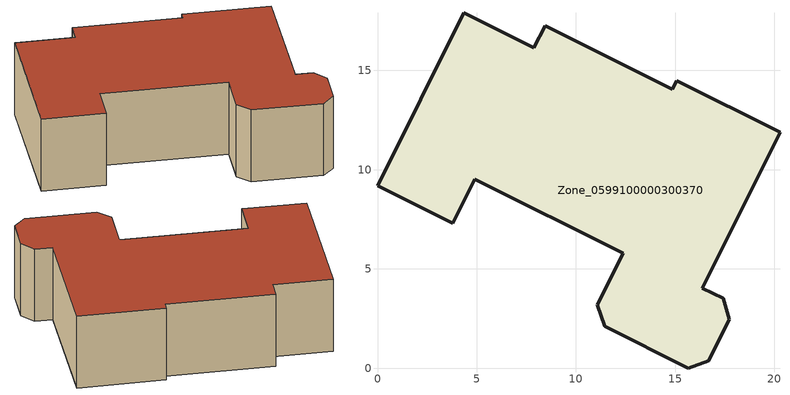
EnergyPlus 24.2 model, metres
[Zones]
Zone_0599100000300370
 floor ground (C_G): 4.35,17.9 7.87,16.15 8.45,17.25 14.86,14.06 15.09,14.48 20.28,11.89 16.37,4.04 17.41,3.52 17.73,2.46 16.7,0.38 15.66,0 11.44,2.12 11.08,3.19 12.38,5.78 4.91,9.52 3.78,7.29 0,9.18 z1.17
 wall outside (C_F): 12.38,5.78 11.08,3.19 11.44,2.12 15.66,0 16.7,0.38 17.73,2.46 17.41,3.52 16.37,4.04 20.28,11.89 15.09,14.48 14.86,14.06 8.45,17.25 7.87,16.15 4.35,17.9 0,9.18 3.78,7.29 4.91,9.52 12.38,5.78 z1.17:6.49
 roof outside (C_R): 4.35,17.9 0,9.18 3.78,7.29 4.91,9.52 12.38,5.78 11.08,3.19 11.44,2.12 15.66,0 16.7,0.38 17.73,2.46 17.41,3.52 16.37,4.04 20.28,11.89 15.09,14.48 14.86,14.06 8.45,17.25 7.87,16.15 z6.49
[BUILDING]
Pand.0599100000300370: North Axis=0; Terrain=City; Loads Convergence Tolerance Value=0.04; Temperature Convergence Tolerance Value=0.4; Solar Distribution=FullExterior; Maximum Number of Warmup Days=25; Minimum Number of Warmup Days=1
[Site:Location]
Rotterdam.The.Hague.AP_ZH_NLD Design_Conditions: Latitude=51.96; Longitude=4.45; Time Zone=1; Elevation=-4.5
[SITE:GROUNDTEMPERATURE:BUILDINGSURFACE]
18, 18, 18, 18, 18, 18, 18, 18, 18, 18, 18, 18
[MATERIAL] Thermal Absorptance=0.9; Solar Absorptance=0.7; Visible Absorptance=0.7
Name | Roughness | Thickness | Conductivity | Density | Specific Heat
G.D.1975-1991 | MediumSmooth | 0.15 | 0.288461 | 540 | 1210
F.D.1975-1991 | Rough | 0.3 | 0.230769 | 1920 | 840
R.D.1975-1991 | MediumRough | 0.2 | 0.153846 | 1500 | 1000
[CONSTRUCTION]
C_G: G.D.1975-1991
C_F: F.D.1975-1991
C_R: R.D.1975-1991
[ZONE]
Zone_0599100000300370: Type=1; Multiplier=1; Ceiling Height=Autocalculate; Volume=Autocalculate; Floor Area=autocalculate; Part of Total Floor Area=Yes
[ZONEINFILTRATION:DESIGNFLOWRATE]
Infil_Zone_0599100000300370: Zone or ZoneList or Space or SpaceList=Zone_0599100000300370; Schedule=AlwaysOn; Design Flow Rate Calculation Method=Flow/Area; Flow Rate per Floor Area=0.0042; Constant Term Coefficient=1; Temperature Term Coefficient=0; Velocity Term Coefficient=0; Velocity Squared Term Coefficient=0
[HVACTEMPLATE:ZONE:IDEALLOADSAIRSYSTEM]
Zone_0599100000300370: Maximum Heating Supply Air Temperature=50; Minimum Cooling Supply Air Temperature=13; Maximum Heating Supply Air Humidity Ratio=0.0156; Minimum Cooling Supply Air Humidity Ratio=0.0077; Heating Limit=NoLimit; Cooling Limit=NoLimit; Dehumidification Control Type=ConstantSensibleHeatRatio; Cooling Sensible Heat Ratio=0.7; Dehumidification Setpoint=60; Humidification Control Type=None; Humidification Setpoint=30; Outdoor Air Method=None; Outdoor Air Flow Rate per Person=0.00944; Outdoor Air Flow Rate per Zone Floor Area=0; Outdoor Air Flow Rate per Zone=0; Demand Controlled Ventilation Type=None; Outdoor Air Economizer Type=NoEconomizer; Heat Recovery Type=None; Sensible Heat Recovery Effectiveness=0.7; Latent Heat Recovery Effectiveness=0.65
[ZONECONTROL:THERMOSTAT]
ThermostatControl_Zone_0599100000300370: Zone or ZoneList=Zone_0599100000300370; Control Type Schedule=DualSetpointControlType; Control 1=Thermostat_Zone_0599100000300370; Temperature Difference Between Cutout And Setpoint=0
[THERMOSTATSETPOINT:DUALSETPOINT]
Thermostat_Zone_0599100000300370: Heating Setpoint Temperature Schedule=HeatingSetpoint_Zone_0599100000300370; Cooling Setpoint Temperature Schedule=CoolingSetpoint_Zone_0599100000300370
[SCHEDULE:COMPACT]
HeatingSetpoint_Zone_0599100000300370: Through: 12/31, For: AllDays, Until: 24:00, 21
CoolingSetpoint_Zone_0599100000300370: Through: 12/31, For: AllDays, Until: 24:00, 24
DualSetpointControlType: Through: 12/31, For: AllDays, Until: 24:00, 4
AlwaysOn: Through: 12/31, For: AllDays, Until: 24:00, 1
